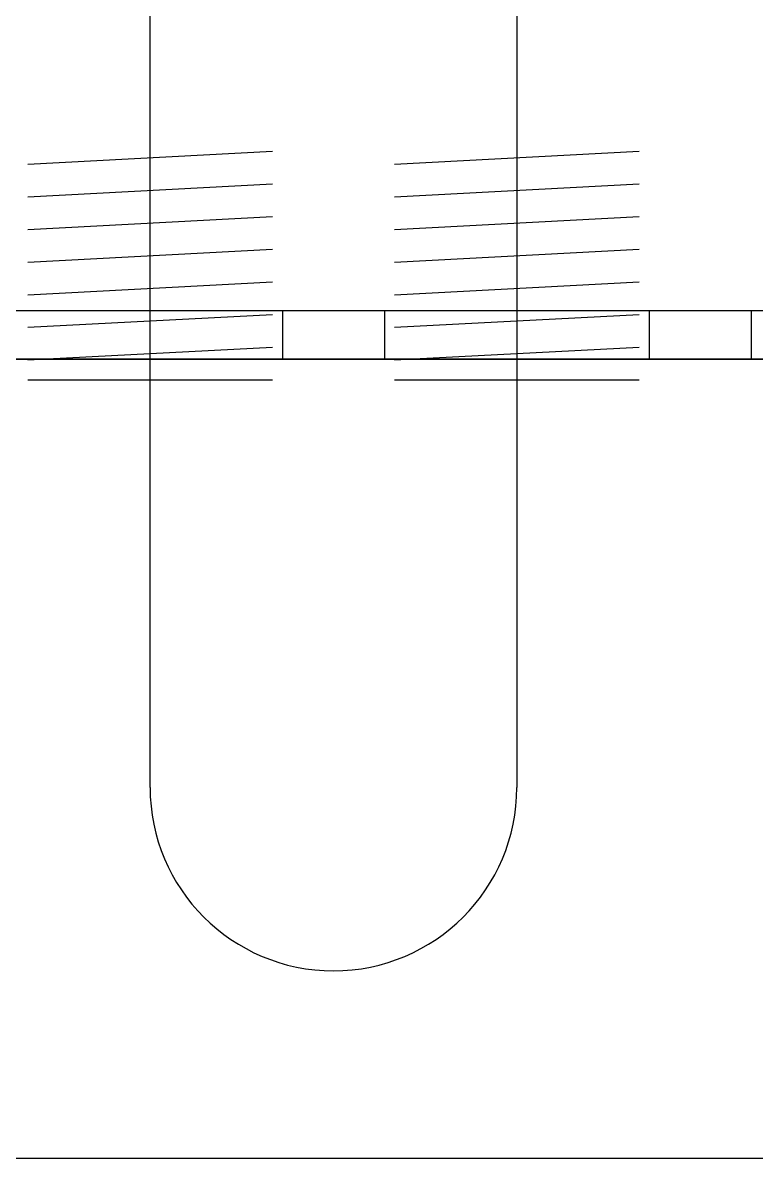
# Model space of a CAD drawing. Header units: millimetres. Extents: x 198973 to 319987, y 50799 to 202761.
# Drawn here: x 213990 to 214170, y 87101.4 to 87380 of the extents above; entities that cross this region are included whole.
import ezdxf

# ---------------------------------------------------------------- set-up
doc = ezdxf.new("R2010")
doc.units = ezdxf.units.MM
doc.header["$LTSCALE"] = 1000
doc.layers.add('PUB_HATCH', color=8, linetype='Continuous')

msp = doc.modelspace()

# ---------------------------------------------------------------- linework, layer by layer
at = {"layer": 'PUB_HATCH'}
for p, q in [((214021.23, 87192.41), (214021.23, 88214.41)), ((214111.23, 88214.41), (214111.23, 87192.41)), ((213626.23, 87309.41), (215406.23, 87309.41)), ((213626.23, 87297.41), (215406.23, 87297.41)), ((215223.73, 87297.41), (213808.73, 87297.41)), ((213800.23, 87101.41), (215232.23, 87101.41))]:
    msp.add_line(p, q, dxfattribs=at)
at = {"layer": 'PUB_HATCH', "ltscale": 0.5}
for p, q in [((214051.23, 87348.37), (213991.23, 87345.22)), ((214051.23, 87348.37), (213991.23, 87345.22)), ((214051.23, 87348.37), (213991.23, 87345.22)), ((214051.23, 87348.37), (213991.23, 87345.22)), ((214051.23, 87348.37), (213991.23, 87345.22)), ((214051.23, 87348.37), (213991.23, 87345.22)), ((214051.23, 87348.37), (213991.23, 87345.22)), ((214051.23, 87348.37), (213991.23, 87345.22)), ((214051.23, 87348.37), (213991.23, 87345.22)), ((214051.23, 87348.37), (213991.23, 87345.22)), ((214051.23, 87348.37), (213991.23, 87345.22)), ((214051.23, 87348.37), (213991.23, 87345.22)), ((214051.23, 87348.37), (213991.23, 87345.22)), ((214051.23, 87348.37), (213991.23, 87345.22)), ((214051.23, 87348.37), (213991.23, 87345.22)), ((214051.23, 87348.37), (213991.23, 87345.22)), ((214051.23, 87348.37), (213991.23, 87345.22)), ((214051.23, 87348.37), (213991.23, 87345.22)), ((214051.23, 87348.37), (213991.23, 87345.22)), ((214051.23, 87348.37), (213991.23, 87345.22)), ((214051.23, 87348.37), (213991.23, 87345.22)), ((214051.23, 87348.37), (213991.23, 87345.22)), ((214051.23, 87348.37), (213991.23, 87345.22)), ((214051.23, 87348.37), (213991.23, 87345.22)), ((214051.23, 87348.37), (213991.23, 87345.22)), ((214051.23, 87348.37), (213991.23, 87345.22)), ((214051.23, 87348.37), (213991.23, 87345.22)), ((214051.23, 87348.37), (213991.23, 87345.22)), ((214051.23, 87348.37), (213991.23, 87345.22)), ((214051.23, 87348.37), (213991.23, 87345.22)), ((214051.23, 87348.37), (213991.23, 87345.22)), ((214051.23, 87348.37), (213991.23, 87345.22)), ((214051.23, 87348.37), (213991.23, 87345.22)), ((214051.23, 87348.37), (213991.23, 87345.22)), ((214051.23, 87348.37), (213991.23, 87345.22)), ((214051.23, 87348.37), (213991.23, 87345.22)), ((214051.23, 87348.37), (213991.23, 87345.22)), ((214051.23, 87348.37), (213991.23, 87345.22)), ((214051.23, 87348.37), (213991.23, 87345.22)), ((214051.23, 87348.37), (213991.23, 87345.22)), ((214051.23, 87348.37), (213991.23, 87345.22)), ((214051.23, 87348.37), (213991.23, 87345.22)), ((214051.23, 87348.37), (213991.23, 87345.22)), ((214051.23, 87348.37), (213991.23, 87345.22)), ((214051.23, 87348.37), (213991.23, 87345.22)), ((214051.23, 87348.37), (213991.23, 87345.22)), ((214051.23, 87348.37), (213991.23, 87345.22)), ((214051.23, 87348.37), (213991.23, 87345.22)), ((214051.23, 87348.37), (213991.23, 87345.22)), ((214051.23, 87348.37), (213991.23, 87345.22)), ((214051.23, 87348.37), (213991.23, 87345.22)), ((214051.23, 87348.37), (213991.23, 87345.22)), ((214141.23, 87348.37), (214081.23, 87345.22)), ((214141.23, 87348.37), (214081.23, 87345.22)), ((214141.23, 87348.37), (214081.23, 87345.22)), ((214141.23, 87348.37), (214081.23, 87345.22)), ((214141.23, 87348.37), (214081.23, 87345.22)), ((214141.23, 87348.37), (214081.23, 87345.22)), ((214141.23, 87348.37), (214081.23, 87345.22)), ((214141.23, 87348.37), (214081.23, 87345.22)), ((214141.23, 87348.37), (214081.23, 87345.22)), ((214141.23, 87348.37), (214081.23, 87345.22)), ((214141.23, 87348.37), (214081.23, 87345.22)), ((214141.23, 87348.37), (214081.23, 87345.22)), ((214141.23, 87348.37), (214081.23, 87345.22)), ((214141.23, 87348.37), (214081.23, 87345.22)), ((214141.23, 87348.37), (214081.23, 87345.22)), ((214141.23, 87348.37), (214081.23, 87345.22)), ((214141.23, 87348.37), (214081.23, 87345.22)), ((214141.23, 87348.37), (214081.23, 87345.22)), ((214141.23, 87348.37), (214081.23, 87345.22)), ((214141.23, 87348.37), (214081.23, 87345.22)), ((214141.23, 87348.37), (214081.23, 87345.22)), ((214141.23, 87348.37), (214081.23, 87345.22)), ((214141.23, 87348.37), (214081.23, 87345.22)), ((214141.23, 87348.37), (214081.23, 87345.22)), ((214141.23, 87348.37), (214081.23, 87345.22)), ((214141.23, 87348.37), (214081.23, 87345.22)), ((214141.23, 87348.37), (214081.23, 87345.22)), ((214141.23, 87348.37), (214081.23, 87345.22)), ((214141.23, 87348.37), (214081.23, 87345.22)), ((214141.23, 87348.37), (214081.23, 87345.22)), ((214141.23, 87348.37), (214081.23, 87345.22)), ((214141.23, 87348.37), (214081.23, 87345.22)), ((214141.23, 87348.37), (214081.23, 87345.22)), ((214141.23, 87348.37), (214081.23, 87345.22)), ((214141.23, 87348.37), (214081.23, 87345.22)), ((214141.23, 87348.37), (214081.23, 87345.22)), ((214141.23, 87348.37), (214081.23, 87345.22)), ((214141.23, 87348.37), (214081.23, 87345.22)), ((214141.23, 87348.37), (214081.23, 87345.22)), ((214141.23, 87348.37), (214081.23, 87345.22)), ((214141.23, 87348.37), (214081.23, 87345.22)), ((214141.23, 87348.37), (214081.23, 87345.22)), ((214141.23, 87348.37), (214081.23, 87345.22)), ((214141.23, 87348.37), (214081.23, 87345.22)), ((214141.23, 87348.37), (214081.23, 87345.22)), ((214141.23, 87348.37), (214081.23, 87345.22)), ((214141.23, 87348.37), (214081.23, 87345.22)), ((214141.23, 87348.37), (214081.23, 87345.22)), ((214141.23, 87348.37), (214081.23, 87345.22)), ((214141.23, 87348.37), (214081.23, 87345.22)), ((214141.23, 87348.37), (214081.23, 87345.22)), ((214141.23, 87348.37), (214081.23, 87345.22)), ((214051.23, 87340.36), (213991.23, 87337.21)), ((214051.23, 87340.36), (213991.23, 87337.21)), ((214051.23, 87340.36), (213991.23, 87337.21)), ((214051.23, 87340.36), (213991.23, 87337.21)), ((214051.23, 87340.36), (213991.23, 87337.21)), ((214051.23, 87340.36), (213991.23, 87337.21)), ((214051.23, 87340.36), (213991.23, 87337.21)), ((214051.23, 87340.36), (213991.23, 87337.21)), ((214051.23, 87340.36), (213991.23, 87337.21)), ((214051.23, 87340.36), (213991.23, 87337.21)), ((214051.23, 87340.36), (213991.23, 87337.21)), ((214051.23, 87340.36), (213991.23, 87337.21)), ((214051.23, 87340.36), (213991.23, 87337.21)), ((214051.23, 87340.36), (213991.23, 87337.21)), ((214051.23, 87340.36), (213991.23, 87337.21)), ((214051.23, 87340.36), (213991.23, 87337.21)), ((214051.23, 87340.36), (213991.23, 87337.21)), ((214051.23, 87340.36), (213991.23, 87337.21)), ((214051.23, 87340.36), (213991.23, 87337.21)), ((214051.23, 87340.36), (213991.23, 87337.21)), ((214051.23, 87340.36), (213991.23, 87337.21)), ((214051.23, 87340.36), (213991.23, 87337.21)), ((214051.23, 87340.36), (213991.23, 87337.21)), ((214051.23, 87340.36), (213991.23, 87337.21)), ((214051.23, 87340.36), (213991.23, 87337.21)), ((214051.23, 87340.36), (213991.23, 87337.21)), ((214051.23, 87340.36), (213991.23, 87337.21)), ((214051.23, 87340.36), (213991.23, 87337.21)), ((214051.23, 87340.36), (213991.23, 87337.21)), ((214051.23, 87340.36), (213991.23, 87337.21)), ((214051.23, 87340.36), (213991.23, 87337.21)), ((214051.23, 87340.36), (213991.23, 87337.21)), ((214051.23, 87340.36), (213991.23, 87337.21)), ((214051.23, 87340.36), (213991.23, 87337.21)), ((214051.23, 87340.36), (213991.23, 87337.21)), ((214051.23, 87340.36), (213991.23, 87337.21)), ((214051.23, 87340.36), (213991.23, 87337.21)), ((214051.23, 87340.36), (213991.23, 87337.21)), ((214051.23, 87340.36), (213991.23, 87337.21)), ((214051.23, 87340.36), (213991.23, 87337.21)), ((214051.23, 87340.36), (213991.23, 87337.21)), ((214051.23, 87340.36), (213991.23, 87337.21)), ((214051.23, 87340.36), (213991.23, 87337.21)), ((214051.23, 87340.36), (213991.23, 87337.21)), ((214051.23, 87340.36), (213991.23, 87337.21)), ((214051.23, 87340.36), (213991.23, 87337.21)), ((214051.23, 87340.36), (213991.23, 87337.21)), ((214051.23, 87340.36), (213991.23, 87337.21)), ((214051.23, 87340.36), (213991.23, 87337.21)), ((214051.23, 87340.36), (213991.23, 87337.21)), ((214051.23, 87340.36), (213991.23, 87337.21)), ((214051.23, 87340.36), (213991.23, 87337.21)), ((214141.23, 87340.36), (214081.23, 87337.21)), ((214141.23, 87340.36), (214081.23, 87337.21)), ((214141.23, 87340.36), (214081.23, 87337.21)), ((214141.23, 87340.36), (214081.23, 87337.21)), ((214141.23, 87340.36), (214081.23, 87337.21)), ((214141.23, 87340.36), (214081.23, 87337.21)), ((214141.23, 87340.36), (214081.23, 87337.21)), ((214141.23, 87340.36), (214081.23, 87337.21)), ((214141.23, 87340.36), (214081.23, 87337.21)), ((214141.23, 87340.36), (214081.23, 87337.21)), ((214141.23, 87340.36), (214081.23, 87337.21)), ((214141.23, 87340.36), (214081.23, 87337.21)), ((214141.23, 87340.36), (214081.23, 87337.21)), ((214141.23, 87340.36), (214081.23, 87337.21)), ((214141.23, 87340.36), (214081.23, 87337.21)), ((214141.23, 87340.36), (214081.23, 87337.21)), ((214141.23, 87340.36), (214081.23, 87337.21)), ((214141.23, 87340.36), (214081.23, 87337.21)), ((214141.23, 87340.36), (214081.23, 87337.21)), ((214141.23, 87340.36), (214081.23, 87337.21)), ((214141.23, 87340.36), (214081.23, 87337.21)), ((214141.23, 87340.36), (214081.23, 87337.21)), ((214141.23, 87340.36), (214081.23, 87337.21)), ((214141.23, 87340.36), (214081.23, 87337.21)), ((214141.23, 87340.36), (214081.23, 87337.21)), ((214141.23, 87340.36), (214081.23, 87337.21)), ((214141.23, 87340.36), (214081.23, 87337.21)), ((214141.23, 87340.36), (214081.23, 87337.21)), ((214141.23, 87340.36), (214081.23, 87337.21)), ((214141.23, 87340.36), (214081.23, 87337.21)), ((214141.23, 87340.36), (214081.23, 87337.21)), ((214141.23, 87340.36), (214081.23, 87337.21)), ((214141.23, 87340.36), (214081.23, 87337.21)), ((214141.23, 87340.36), (214081.23, 87337.21)), ((214141.23, 87340.36), (214081.23, 87337.21)), ((214141.23, 87340.36), (214081.23, 87337.21)), ((214141.23, 87340.36), (214081.23, 87337.21)), ((214141.23, 87340.36), (214081.23, 87337.21)), ((214141.23, 87340.36), (214081.23, 87337.21)), ((214141.23, 87340.36), (214081.23, 87337.21)), ((214141.23, 87340.36), (214081.23, 87337.21)), ((214141.23, 87340.36), (214081.23, 87337.21)), ((214141.23, 87340.36), (214081.23, 87337.21)), ((214141.23, 87340.36), (214081.23, 87337.21)), ((214141.23, 87340.36), (214081.23, 87337.21)), ((214141.23, 87340.36), (214081.23, 87337.21)), ((214141.23, 87340.36), (214081.23, 87337.21)), ((214141.23, 87340.36), (214081.23, 87337.21)), ((214141.23, 87340.36), (214081.23, 87337.21)), ((214141.23, 87340.36), (214081.23, 87337.21)), ((214141.23, 87340.36), (214081.23, 87337.21)), ((214141.23, 87340.36), (214081.23, 87337.21)), ((214051.23, 87332.35), (213991.23, 87329.2)), ((214051.23, 87332.35), (213991.23, 87329.2)), ((214051.23, 87332.35), (213991.23, 87329.2)), ((214051.23, 87332.35), (213991.23, 87329.2)), ((214051.23, 87332.35), (213991.23, 87329.2)), ((214051.23, 87332.35), (213991.23, 87329.2)), ((214051.23, 87332.35), (213991.23, 87329.2)), ((214051.23, 87332.35), (213991.23, 87329.2)), ((214051.23, 87332.35), (213991.23, 87329.2)), ((214051.23, 87332.35), (213991.23, 87329.2)), ((214051.23, 87332.35), (213991.23, 87329.2)), ((214051.23, 87332.35), (213991.23, 87329.2)), ((214051.23, 87332.35), (213991.23, 87329.2)), ((214051.23, 87332.35), (213991.23, 87329.2)), ((214051.23, 87332.35), (213991.23, 87329.2)), ((214051.23, 87332.35), (213991.23, 87329.2)), ((214051.23, 87332.35), (213991.23, 87329.2)), ((214051.23, 87332.35), (213991.23, 87329.2)), ((214051.23, 87332.35), (213991.23, 87329.2)), ((214051.23, 87332.35), (213991.23, 87329.2)), ((214051.23, 87332.35), (213991.23, 87329.2)), ((214051.23, 87332.35), (213991.23, 87329.2)), ((214051.23, 87332.35), (213991.23, 87329.2)), ((214051.23, 87332.35), (213991.23, 87329.2)), ((214051.23, 87332.35), (213991.23, 87329.2)), ((214051.23, 87332.35), (213991.23, 87329.2)), ((214051.23, 87332.35), (213991.23, 87329.2)), ((214051.23, 87332.35), (213991.23, 87329.2)), ((214051.23, 87332.35), (213991.23, 87329.2)), ((214051.23, 87332.35), (213991.23, 87329.2)), ((214051.23, 87332.35), (213991.23, 87329.2)), ((214051.23, 87332.35), (213991.23, 87329.2)), ((214051.23, 87332.35), (213991.23, 87329.2)), ((214051.23, 87332.35), (213991.23, 87329.2)), ((214051.23, 87332.35), (213991.23, 87329.2)), ((214051.23, 87332.35), (213991.23, 87329.2)), ((214051.23, 87332.35), (213991.23, 87329.2)), ((214051.23, 87332.35), (213991.23, 87329.2)), ((214051.23, 87332.35), (213991.23, 87329.2)), ((214051.23, 87332.35), (213991.23, 87329.2)), ((214051.23, 87332.35), (213991.23, 87329.2)), ((214051.23, 87332.35), (213991.23, 87329.2)), ((214051.23, 87332.35), (213991.23, 87329.2)), ((214051.23, 87332.35), (213991.23, 87329.2)), ((214051.23, 87332.35), (213991.23, 87329.2)), ((214051.23, 87332.35), (213991.23, 87329.2)), ((214051.23, 87332.35), (213991.23, 87329.2)), ((214051.23, 87332.35), (213991.23, 87329.2)), ((214051.23, 87332.35), (213991.23, 87329.2)), ((214051.23, 87332.35), (213991.23, 87329.2)), ((214051.23, 87332.35), (213991.23, 87329.2)), ((214051.23, 87332.35), (213991.23, 87329.2)), ((214141.23, 87332.35), (214081.23, 87329.2)), ((214141.23, 87332.35), (214081.23, 87329.2)), ((214141.23, 87332.35), (214081.23, 87329.2)), ((214141.23, 87332.35), (214081.23, 87329.2)), ((214141.23, 87332.35), (214081.23, 87329.2)), ((214141.23, 87332.35), (214081.23, 87329.2)), ((214141.23, 87332.35), (214081.23, 87329.2)), ((214141.23, 87332.35), (214081.23, 87329.2)), ((214141.23, 87332.35), (214081.23, 87329.2)), ((214141.23, 87332.35), (214081.23, 87329.2)), ((214141.23, 87332.35), (214081.23, 87329.2)), ((214141.23, 87332.35), (214081.23, 87329.2)), ((214141.23, 87332.35), (214081.23, 87329.2)), ((214141.23, 87332.35), (214081.23, 87329.2)), ((214141.23, 87332.35), (214081.23, 87329.2)), ((214141.23, 87332.35), (214081.23, 87329.2)), ((214141.23, 87332.35), (214081.23, 87329.2)), ((214141.23, 87332.35), (214081.23, 87329.2)), ((214141.23, 87332.35), (214081.23, 87329.2)), ((214141.23, 87332.35), (214081.23, 87329.2)), ((214141.23, 87332.35), (214081.23, 87329.2)), ((214141.23, 87332.35), (214081.23, 87329.2)), ((214141.23, 87332.35), (214081.23, 87329.2)), ((214141.23, 87332.35), (214081.23, 87329.2)), ((214141.23, 87332.35), (214081.23, 87329.2)), ((214141.23, 87332.35), (214081.23, 87329.2)), ((214141.23, 87332.35), (214081.23, 87329.2)), ((214141.23, 87332.35), (214081.23, 87329.2)), ((214141.23, 87332.35), (214081.23, 87329.2)), ((214141.23, 87332.35), (214081.23, 87329.2)), ((214141.23, 87332.35), (214081.23, 87329.2)), ((214141.23, 87332.35), (214081.23, 87329.2)), ((214141.23, 87332.35), (214081.23, 87329.2)), ((214141.23, 87332.35), (214081.23, 87329.2)), ((214141.23, 87332.35), (214081.23, 87329.2)), ((214141.23, 87332.35), (214081.23, 87329.2)), ((214141.23, 87332.35), (214081.23, 87329.2)), ((214141.23, 87332.35), (214081.23, 87329.2)), ((214141.23, 87332.35), (214081.23, 87329.2)), ((214141.23, 87332.35), (214081.23, 87329.2)), ((214141.23, 87332.35), (214081.23, 87329.2)), ((214141.23, 87332.35), (214081.23, 87329.2)), ((214141.23, 87332.35), (214081.23, 87329.2)), ((214141.23, 87332.35), (214081.23, 87329.2)), ((214141.23, 87332.35), (214081.23, 87329.2)), ((214141.23, 87332.35), (214081.23, 87329.2)), ((214141.23, 87332.35), (214081.23, 87329.2)), ((214141.23, 87332.35), (214081.23, 87329.2)), ((214141.23, 87332.35), (214081.23, 87329.2)), ((214141.23, 87332.35), (214081.23, 87329.2)), ((214141.23, 87332.35), (214081.23, 87329.2)), ((214141.23, 87332.35), (214081.23, 87329.2)), ((214051.23, 87324.34), (213991.23, 87321.19)), ((214051.23, 87324.34), (213991.23, 87321.19)), ((214051.23, 87324.34), (213991.23, 87321.19)), ((214051.23, 87324.34), (213991.23, 87321.19)), ((214051.23, 87324.34), (213991.23, 87321.19)), ((214051.23, 87324.34), (213991.23, 87321.19)), ((214051.23, 87324.34), (213991.23, 87321.19)), ((214051.23, 87324.34), (213991.23, 87321.19)), ((214051.23, 87324.34), (213991.23, 87321.19)), ((214051.23, 87324.34), (213991.23, 87321.19)), ((214051.23, 87324.34), (213991.23, 87321.19)), ((214051.23, 87324.34), (213991.23, 87321.19)), ((214051.23, 87324.34), (213991.23, 87321.19)), ((214051.23, 87324.34), (213991.23, 87321.19)), ((214051.23, 87324.34), (213991.23, 87321.19)), ((214051.23, 87324.34), (213991.23, 87321.19)), ((214051.23, 87324.34), (213991.23, 87321.19)), ((214051.23, 87324.34), (213991.23, 87321.19)), ((214051.23, 87324.34), (213991.23, 87321.19)), ((214051.23, 87324.34), (213991.23, 87321.19)), ((214051.23, 87324.34), (213991.23, 87321.19)), ((214051.23, 87324.34), (213991.23, 87321.19)), ((214051.23, 87324.34), (213991.23, 87321.19)), ((214051.23, 87324.34), (213991.23, 87321.19)), ((214051.23, 87324.34), (213991.23, 87321.19)), ((214051.23, 87324.34), (213991.23, 87321.19)), ((214051.23, 87324.34), (213991.23, 87321.19)), ((214051.23, 87324.34), (213991.23, 87321.19)), ((214051.23, 87324.34), (213991.23, 87321.19)), ((214051.23, 87324.34), (213991.23, 87321.19)), ((214051.23, 87324.34), (213991.23, 87321.19)), ((214051.23, 87324.34), (213991.23, 87321.19)), ((214051.23, 87324.34), (213991.23, 87321.19)), ((214051.23, 87324.34), (213991.23, 87321.19)), ((214051.23, 87324.34), (213991.23, 87321.19)), ((214051.23, 87324.34), (213991.23, 87321.19)), ((214051.23, 87324.34), (213991.23, 87321.19)), ((214051.23, 87324.34), (213991.23, 87321.19)), ((214051.23, 87324.34), (213991.23, 87321.19)), ((214051.23, 87324.34), (213991.23, 87321.19)), ((214051.23, 87324.34), (213991.23, 87321.19)), ((214051.23, 87324.34), (213991.23, 87321.19)), ((214051.23, 87324.34), (213991.23, 87321.19)), ((214051.23, 87324.34), (213991.23, 87321.19)), ((214051.23, 87324.34), (213991.23, 87321.19)), ((214051.23, 87324.34), (213991.23, 87321.19)), ((214051.23, 87324.34), (213991.23, 87321.19)), ((214051.23, 87324.34), (213991.23, 87321.19)), ((214051.23, 87324.34), (213991.23, 87321.19)), ((214051.23, 87324.34), (213991.23, 87321.19)), ((214051.23, 87324.34), (213991.23, 87321.19)), ((214051.23, 87324.34), (213991.23, 87321.19)), ((214141.23, 87324.34), (214081.23, 87321.19)), ((214141.23, 87324.34), (214081.23, 87321.19)), ((214141.23, 87324.34), (214081.23, 87321.19)), ((214141.23, 87324.34), (214081.23, 87321.19)), ((214141.23, 87324.34), (214081.23, 87321.19)), ((214141.23, 87324.34), (214081.23, 87321.19)), ((214141.23, 87324.34), (214081.23, 87321.19)), ((214141.23, 87324.34), (214081.23, 87321.19)), ((214141.23, 87324.34), (214081.23, 87321.19)), ((214141.23, 87324.34), (214081.23, 87321.19)), ((214141.23, 87324.34), (214081.23, 87321.19)), ((214141.23, 87324.34), (214081.23, 87321.19)), ((214141.23, 87324.34), (214081.23, 87321.19)), ((214141.23, 87324.34), (214081.23, 87321.19)), ((214141.23, 87324.34), (214081.23, 87321.19)), ((214141.23, 87324.34), (214081.23, 87321.19)), ((214141.23, 87324.34), (214081.23, 87321.19)), ((214141.23, 87324.34), (214081.23, 87321.19)), ((214141.23, 87324.34), (214081.23, 87321.19)), ((214141.23, 87324.34), (214081.23, 87321.19)), ((214141.23, 87324.34), (214081.23, 87321.19)), ((214141.23, 87324.34), (214081.23, 87321.19)), ((214141.23, 87324.34), (214081.23, 87321.19)), ((214141.23, 87324.34), (214081.23, 87321.19)), ((214141.23, 87324.34), (214081.23, 87321.19)), ((214141.23, 87324.34), (214081.23, 87321.19)), ((214141.23, 87324.34), (214081.23, 87321.19)), ((214141.23, 87324.34), (214081.23, 87321.19)), ((214141.23, 87324.34), (214081.23, 87321.19)), ((214141.23, 87324.34), (214081.23, 87321.19)), ((214141.23, 87324.34), (214081.23, 87321.19)), ((214141.23, 87324.34), (214081.23, 87321.19)), ((214141.23, 87324.34), (214081.23, 87321.19)), ((214141.23, 87324.34), (214081.23, 87321.19)), ((214141.23, 87324.34), (214081.23, 87321.19)), ((214141.23, 87324.34), (214081.23, 87321.19)), ((214141.23, 87324.34), (214081.23, 87321.19)), ((214141.23, 87324.34), (214081.23, 87321.19)), ((214141.23, 87324.34), (214081.23, 87321.19)), ((214141.23, 87324.34), (214081.23, 87321.19)), ((214141.23, 87324.34), (214081.23, 87321.19)), ((214141.23, 87324.34), (214081.23, 87321.19)), ((214141.23, 87324.34), (214081.23, 87321.19)), ((214141.23, 87324.34), (214081.23, 87321.19)), ((214141.23, 87324.34), (214081.23, 87321.19)), ((214141.23, 87324.34), (214081.23, 87321.19)), ((214141.23, 87324.34), (214081.23, 87321.19)), ((214141.23, 87324.34), (214081.23, 87321.19)), ((214141.23, 87324.34), (214081.23, 87321.19)), ((214141.23, 87324.34), (214081.23, 87321.19)), ((214141.23, 87324.34), (214081.23, 87321.19)), ((214141.23, 87324.34), (214081.23, 87321.19)), ((214051.23, 87316.33), (213991.23, 87313.18)), ((214051.23, 87316.33), (213991.23, 87313.18)), ((214051.23, 87316.33), (213991.23, 87313.18)), ((214051.23, 87316.33), (213991.23, 87313.18)), ((214051.23, 87316.33), (213991.23, 87313.18)), ((214051.23, 87316.33), (213991.23, 87313.18)), ((214051.23, 87316.33), (213991.23, 87313.18)), ((214051.23, 87316.33), (213991.23, 87313.18)), ((214051.23, 87316.33), (213991.23, 87313.18)), ((214051.23, 87316.33), (213991.23, 87313.18)), ((214051.23, 87316.33), (213991.23, 87313.18)), ((214051.23, 87316.33), (213991.23, 87313.18)), ((214051.23, 87316.33), (213991.23, 87313.18)), ((214051.23, 87316.33), (213991.23, 87313.18)), ((214051.23, 87316.33), (213991.23, 87313.18)), ((214051.23, 87316.33), (213991.23, 87313.18)), ((214051.23, 87316.33), (213991.23, 87313.18)), ((214051.23, 87316.33), (213991.23, 87313.18)), ((214051.23, 87316.33), (213991.23, 87313.18)), ((214051.23, 87316.33), (213991.23, 87313.18)), ((214051.23, 87316.33), (213991.23, 87313.18)), ((214051.23, 87316.33), (213991.23, 87313.18)), ((214051.23, 87316.33), (213991.23, 87313.18)), ((214051.23, 87316.33), (213991.23, 87313.18)), ((214051.23, 87316.33), (213991.23, 87313.18)), ((214051.23, 87316.33), (213991.23, 87313.18)), ((214051.23, 87316.33), (213991.23, 87313.18)), ((214051.23, 87316.33), (213991.23, 87313.18)), ((214051.23, 87316.33), (213991.23, 87313.18)), ((214051.23, 87316.33), (213991.23, 87313.18)), ((214051.23, 87316.33), (213991.23, 87313.18)), ((214051.23, 87316.33), (213991.23, 87313.18)), ((214051.23, 87316.33), (213991.23, 87313.18)), ((214051.23, 87316.33), (213991.23, 87313.18)), ((214051.23, 87316.33), (213991.23, 87313.18)), ((214051.23, 87316.33), (213991.23, 87313.18)), ((214051.23, 87316.33), (213991.23, 87313.18)), ((214051.23, 87316.33), (213991.23, 87313.18)), ((214051.23, 87316.33), (213991.23, 87313.18)), ((214051.23, 87316.33), (213991.23, 87313.18)), ((214051.23, 87316.33), (213991.23, 87313.18)), ((214051.23, 87316.33), (213991.23, 87313.18)), ((214051.23, 87316.33), (213991.23, 87313.18)), ((214051.23, 87316.33), (213991.23, 87313.18)), ((214051.23, 87316.33), (213991.23, 87313.18)), ((214051.23, 87316.33), (213991.23, 87313.18)), ((214051.23, 87316.33), (213991.23, 87313.18)), ((214051.23, 87316.33), (213991.23, 87313.18)), ((214051.23, 87316.33), (213991.23, 87313.18)), ((214051.23, 87316.33), (213991.23, 87313.18)), ((214051.23, 87316.33), (213991.23, 87313.18)), ((214051.23, 87316.33), (213991.23, 87313.18)), ((214141.23, 87316.33), (214081.23, 87313.18)), ((214141.23, 87316.33), (214081.23, 87313.18)), ((214141.23, 87316.33), (214081.23, 87313.18)), ((214141.23, 87316.33), (214081.23, 87313.18)), ((214141.23, 87316.33), (214081.23, 87313.18)), ((214141.23, 87316.33), (214081.23, 87313.18)), ((214141.23, 87316.33), (214081.23, 87313.18)), ((214141.23, 87316.33), (214081.23, 87313.18)), ((214141.23, 87316.33), (214081.23, 87313.18)), ((214141.23, 87316.33), (214081.23, 87313.18)), ((214141.23, 87316.33), (214081.23, 87313.18)), ((214141.23, 87316.33), (214081.23, 87313.18)), ((214141.23, 87316.33), (214081.23, 87313.18)), ((214141.23, 87316.33), (214081.23, 87313.18)), ((214141.23, 87316.33), (214081.23, 87313.18)), ((214141.23, 87316.33), (214081.23, 87313.18)), ((214141.23, 87316.33), (214081.23, 87313.18)), ((214141.23, 87316.33), (214081.23, 87313.18)), ((214141.23, 87316.33), (214081.23, 87313.18)), ((214141.23, 87316.33), (214081.23, 87313.18)), ((214141.23, 87316.33), (214081.23, 87313.18)), ((214141.23, 87316.33), (214081.23, 87313.18)), ((214141.23, 87316.33), (214081.23, 87313.18)), ((214141.23, 87316.33), (214081.23, 87313.18)), ((214141.23, 87316.33), (214081.23, 87313.18)), ((214141.23, 87316.33), (214081.23, 87313.18)), ((214141.23, 87316.33), (214081.23, 87313.18)), ((214141.23, 87316.33), (214081.23, 87313.18)), ((214141.23, 87316.33), (214081.23, 87313.18)), ((214141.23, 87316.33), (214081.23, 87313.18)), ((214141.23, 87316.33), (214081.23, 87313.18)), ((214141.23, 87316.33), (214081.23, 87313.18)), ((214141.23, 87316.33), (214081.23, 87313.18)), ((214141.23, 87316.33), (214081.23, 87313.18)), ((214141.23, 87316.33), (214081.23, 87313.18)), ((214141.23, 87316.33), (214081.23, 87313.18)), ((214141.23, 87316.33), (214081.23, 87313.18)), ((214141.23, 87316.33), (214081.23, 87313.18)), ((214141.23, 87316.33), (214081.23, 87313.18)), ((214141.23, 87316.33), (214081.23, 87313.18)), ((214141.23, 87316.33), (214081.23, 87313.18)), ((214141.23, 87316.33), (214081.23, 87313.18)), ((214141.23, 87316.33), (214081.23, 87313.18)), ((214141.23, 87316.33), (214081.23, 87313.18)), ((214141.23, 87316.33), (214081.23, 87313.18)), ((214141.23, 87316.33), (214081.23, 87313.18)), ((214141.23, 87316.33), (214081.23, 87313.18)), ((214141.23, 87316.33), (214081.23, 87313.18)), ((214141.23, 87316.33), (214081.23, 87313.18)), ((214141.23, 87316.33), (214081.23, 87313.18)), ((214141.23, 87316.33), (214081.23, 87313.18)), ((214141.23, 87316.33), (214081.23, 87313.18)), ((214053.73, 87309.41), (214053.73, 87297.41)), ((214053.73, 87309.41), (214053.73, 87297.41)), ((214078.73, 87309.41), (214078.73, 87297.41)), ((214078.73, 87309.41), (214078.73, 87297.41)), ((214143.73, 87309.41), (214143.73, 87297.41)), ((214143.73, 87309.41), (214143.73, 87297.41)), ((214168.73, 87309.41), (214168.73, 87297.41)), ((214168.73, 87309.41), (214168.73, 87297.41)), ((214051.23, 87308.31), (213991.23, 87305.17)), ((214051.23, 87308.31), (213991.23, 87305.17)), ((214051.23, 87308.31), (213991.23, 87305.17)), ((214051.23, 87308.31), (213991.23, 87305.17)), ((214051.23, 87308.31), (213991.23, 87305.17)), ((214051.23, 87308.31), (213991.23, 87305.17)), ((214051.23, 87308.31), (213991.23, 87305.17)), ((214051.23, 87308.31), (213991.23, 87305.17)), ((214051.23, 87308.31), (213991.23, 87305.17)), ((214051.23, 87308.31), (213991.23, 87305.17)), ((214051.23, 87308.31), (213991.23, 87305.17)), ((214051.23, 87308.31), (213991.23, 87305.17)), ((214051.23, 87308.31), (213991.23, 87305.17)), ((214051.23, 87308.31), (213991.23, 87305.17)), ((214051.23, 87308.31), (213991.23, 87305.17)), ((214051.23, 87308.31), (213991.23, 87305.17)), ((214051.23, 87308.31), (213991.23, 87305.17)), ((214051.23, 87308.31), (213991.23, 87305.17)), ((214051.23, 87308.31), (213991.23, 87305.17)), ((214051.23, 87308.31), (213991.23, 87305.17)), ((214051.23, 87308.31), (213991.23, 87305.17)), ((214051.23, 87308.31), (213991.23, 87305.17)), ((214051.23, 87308.31), (213991.23, 87305.17)), ((214051.23, 87308.31), (213991.23, 87305.17)), ((214051.23, 87308.31), (213991.23, 87305.17)), ((214051.23, 87308.31), (213991.23, 87305.17)), ((214051.23, 87308.31), (213991.23, 87305.17)), ((214051.23, 87308.31), (213991.23, 87305.17)), ((214051.23, 87308.31), (213991.23, 87305.17)), ((214051.23, 87308.31), (213991.23, 87305.17)), ((214051.23, 87308.31), (213991.23, 87305.17)), ((214051.23, 87308.31), (213991.23, 87305.17)), ((214051.23, 87308.31), (213991.23, 87305.17)), ((214051.23, 87308.31), (213991.23, 87305.17)), ((214051.23, 87308.31), (213991.23, 87305.17)), ((214051.23, 87308.31), (213991.23, 87305.17)), ((214051.23, 87308.31), (213991.23, 87305.17)), ((214051.23, 87308.31), (213991.23, 87305.17)), ((214051.23, 87308.31), (213991.23, 87305.17)), ((214051.23, 87308.31), (213991.23, 87305.17)), ((214051.23, 87308.31), (213991.23, 87305.17)), ((214051.23, 87308.31), (213991.23, 87305.17)), ((214051.23, 87308.31), (213991.23, 87305.17)), ((214051.23, 87308.31), (213991.23, 87305.17)), ((214051.23, 87308.31), (213991.23, 87305.17)), ((214051.23, 87308.31), (213991.23, 87305.17)), ((214051.23, 87308.31), (213991.23, 87305.17)), ((214051.23, 87308.31), (213991.23, 87305.17)), ((214051.23, 87308.31), (213991.23, 87305.17)), ((214051.23, 87308.31), (213991.23, 87305.17)), ((214051.23, 87308.31), (213991.23, 87305.17)), ((214051.23, 87308.31), (213991.23, 87305.17)), ((214141.23, 87308.31), (214081.23, 87305.17)), ((214141.23, 87308.31), (214081.23, 87305.17)), ((214141.23, 87308.31), (214081.23, 87305.17)), ((214141.23, 87308.31), (214081.23, 87305.17)), ((214141.23, 87308.31), (214081.23, 87305.17)), ((214141.23, 87308.31), (214081.23, 87305.17)), ((214141.23, 87308.31), (214081.23, 87305.17)), ((214141.23, 87308.31), (214081.23, 87305.17)), ((214141.23, 87308.31), (214081.23, 87305.17)), ((214141.23, 87308.31), (214081.23, 87305.17)), ((214141.23, 87308.31), (214081.23, 87305.17)), ((214141.23, 87308.31), (214081.23, 87305.17)), ((214141.23, 87308.31), (214081.23, 87305.17)), ((214141.23, 87308.31), (214081.23, 87305.17)), ((214141.23, 87308.31), (214081.23, 87305.17)), ((214141.23, 87308.31), (214081.23, 87305.17)), ((214141.23, 87308.31), (214081.23, 87305.17)), ((214141.23, 87308.31), (214081.23, 87305.17)), ((214141.23, 87308.31), (214081.23, 87305.17)), ((214141.23, 87308.31), (214081.23, 87305.17)), ((214141.23, 87308.31), (214081.23, 87305.17)), ((214141.23, 87308.31), (214081.23, 87305.17)), ((214141.23, 87308.31), (214081.23, 87305.17)), ((214141.23, 87308.31), (214081.23, 87305.17)), ((214141.23, 87308.31), (214081.23, 87305.17)), ((214141.23, 87308.31), (214081.23, 87305.17)), ((214141.23, 87308.31), (214081.23, 87305.17)), ((214141.23, 87308.31), (214081.23, 87305.17)), ((214141.23, 87308.31), (214081.23, 87305.17)), ((214141.23, 87308.31), (214081.23, 87305.17)), ((214141.23, 87308.31), (214081.23, 87305.17)), ((214141.23, 87308.31), (214081.23, 87305.17)), ((214141.23, 87308.31), (214081.23, 87305.17)), ((214141.23, 87308.31), (214081.23, 87305.17)), ((214141.23, 87308.31), (214081.23, 87305.17)), ((214141.23, 87308.31), (214081.23, 87305.17)), ((214141.23, 87308.31), (214081.23, 87305.17)), ((214141.23, 87308.31), (214081.23, 87305.17)), ((214141.23, 87308.31), (214081.23, 87305.17)), ((214141.23, 87308.31), (214081.23, 87305.17)), ((214141.23, 87308.31), (214081.23, 87305.17)), ((214141.23, 87308.31), (214081.23, 87305.17)), ((214141.23, 87308.31), (214081.23, 87305.17)), ((214141.23, 87308.31), (214081.23, 87305.17)), ((214141.23, 87308.31), (214081.23, 87305.17)), ((214141.23, 87308.31), (214081.23, 87305.17)), ((214141.23, 87308.31), (214081.23, 87305.17)), ((214141.23, 87308.31), (214081.23, 87305.17)), ((214141.23, 87308.31), (214081.23, 87305.17)), ((214141.23, 87308.31), (214081.23, 87305.17)), ((214141.23, 87308.31), (214081.23, 87305.17)), ((214141.23, 87308.31), (214081.23, 87305.17)), ((214051.23, 87300.3), (213991.23, 87297.16)), ((214051.23, 87300.3), (213991.23, 87297.16)), ((214051.23, 87300.3), (213991.23, 87297.16)), ((214051.23, 87300.3), (213991.23, 87297.16)), ((214051.23, 87300.3), (213991.23, 87297.16)), ((214051.23, 87300.3), (213991.23, 87297.16)), ((214051.23, 87300.3), (213991.23, 87297.16)), ((214051.23, 87300.3), (213991.23, 87297.16)), ((214051.23, 87300.3), (213991.23, 87297.16)), ((214051.23, 87300.3), (213991.23, 87297.16)), ((214051.23, 87300.3), (213991.23, 87297.16)), ((214051.23, 87300.3), (213991.23, 87297.16)), ((214051.23, 87300.3), (213991.23, 87297.16)), ((214051.23, 87300.3), (213991.23, 87297.16)), ((214051.23, 87300.3), (213991.23, 87297.16)), ((214051.23, 87300.3), (213991.23, 87297.16)), ((214051.23, 87300.3), (213991.23, 87297.16)), ((214051.23, 87300.3), (213991.23, 87297.16)), ((214051.23, 87300.3), (213991.23, 87297.16)), ((214051.23, 87300.3), (213991.23, 87297.16)), ((214051.23, 87300.3), (213991.23, 87297.16)), ((214051.23, 87300.3), (213991.23, 87297.16)), ((214051.23, 87300.3), (213991.23, 87297.16)), ((214051.23, 87300.3), (213991.23, 87297.16)), ((214051.23, 87300.3), (213991.23, 87297.16)), ((214051.23, 87300.3), (213991.23, 87297.16)), ((214051.23, 87300.3), (213991.23, 87297.16)), ((214051.23, 87300.3), (213991.23, 87297.16)), ((214051.23, 87300.3), (213991.23, 87297.16)), ((214051.23, 87300.3), (213991.23, 87297.16)), ((214051.23, 87300.3), (213991.23, 87297.16)), ((214051.23, 87300.3), (213991.23, 87297.16)), ((214051.23, 87300.3), (213991.23, 87297.16)), ((214051.23, 87300.3), (213991.23, 87297.16)), ((214051.23, 87300.3), (213991.23, 87297.16)), ((214051.23, 87300.3), (213991.23, 87297.16)), ((214051.23, 87300.3), (213991.23, 87297.16)), ((214051.23, 87300.3), (213991.23, 87297.16)), ((214051.23, 87300.3), (213991.23, 87297.16)), ((214051.23, 87300.3), (213991.23, 87297.16)), ((214051.23, 87300.3), (213991.23, 87297.16)), ((214051.23, 87300.3), (213991.23, 87297.16)), ((214051.23, 87300.3), (213991.23, 87297.16)), ((214051.23, 87300.3), (213991.23, 87297.16)), ((214051.23, 87300.3), (213991.23, 87297.16)), ((214051.23, 87300.3), (213991.23, 87297.16)), ((214051.23, 87300.3), (213991.23, 87297.16)), ((214051.23, 87300.3), (213991.23, 87297.16)), ((214051.23, 87300.3), (213991.23, 87297.16)), ((214051.23, 87300.3), (213991.23, 87297.16)), ((214051.23, 87300.3), (213991.23, 87297.16)), ((214051.23, 87300.3), (213991.23, 87297.16)), ((214141.23, 87300.3), (214081.23, 87297.16)), ((214141.23, 87300.3), (214081.23, 87297.16)), ((214141.23, 87300.3), (214081.23, 87297.16)), ((214141.23, 87300.3), (214081.23, 87297.16)), ((214141.23, 87300.3), (214081.23, 87297.16)), ((214141.23, 87300.3), (214081.23, 87297.16)), ((214141.23, 87300.3), (214081.23, 87297.16)), ((214141.23, 87300.3), (214081.23, 87297.16)), ((214141.23, 87300.3), (214081.23, 87297.16)), ((214141.23, 87300.3), (214081.23, 87297.16)), ((214141.23, 87300.3), (214081.23, 87297.16)), ((214141.23, 87300.3), (214081.23, 87297.16)), ((214141.23, 87300.3), (214081.23, 87297.16)), ((214141.23, 87300.3), (214081.23, 87297.16)), ((214141.23, 87300.3), (214081.23, 87297.16)), ((214141.23, 87300.3), (214081.23, 87297.16)), ((214141.23, 87300.3), (214081.23, 87297.16)), ((214141.23, 87300.3), (214081.23, 87297.16)), ((214141.23, 87300.3), (214081.23, 87297.16)), ((214141.23, 87300.3), (214081.23, 87297.16)), ((214141.23, 87300.3), (214081.23, 87297.16)), ((214141.23, 87300.3), (214081.23, 87297.16)), ((214141.23, 87300.3), (214081.23, 87297.16)), ((214141.23, 87300.3), (214081.23, 87297.16)), ((214141.23, 87300.3), (214081.23, 87297.16)), ((214141.23, 87300.3), (214081.23, 87297.16)), ((214141.23, 87300.3), (214081.23, 87297.16)), ((214141.23, 87300.3), (214081.23, 87297.16)), ((214141.23, 87300.3), (214081.23, 87297.16)), ((214141.23, 87300.3), (214081.23, 87297.16)), ((214141.23, 87300.3), (214081.23, 87297.16)), ((214141.23, 87300.3), (214081.23, 87297.16)), ((214141.23, 87300.3), (214081.23, 87297.16)), ((214141.23, 87300.3), (214081.23, 87297.16)), ((214141.23, 87300.3), (214081.23, 87297.16)), ((214141.23, 87300.3), (214081.23, 87297.16)), ((214141.23, 87300.3), (214081.23, 87297.16)), ((214141.23, 87300.3), (214081.23, 87297.16)), ((214141.23, 87300.3), (214081.23, 87297.16)), ((214141.23, 87300.3), (214081.23, 87297.16)), ((214141.23, 87300.3), (214081.23, 87297.16)), ((214141.23, 87300.3), (214081.23, 87297.16)), ((214141.23, 87300.3), (214081.23, 87297.16)), ((214141.23, 87300.3), (214081.23, 87297.16)), ((214141.23, 87300.3), (214081.23, 87297.16)), ((214141.23, 87300.3), (214081.23, 87297.16)), ((214141.23, 87300.3), (214081.23, 87297.16)), ((214141.23, 87300.3), (214081.23, 87297.16)), ((214141.23, 87300.3), (214081.23, 87297.16)), ((214141.23, 87300.3), (214081.23, 87297.16)), ((214141.23, 87300.3), (214081.23, 87297.16)), ((214141.23, 87300.3), (214081.23, 87297.16)), ((213991.23, 87292.41), (214051.23, 87292.41)), ((213991.23, 87292.41), (214051.23, 87292.41)), ((213991.23, 87292.41), (214051.23, 87292.41)), ((213991.23, 87292.41), (214051.23, 87292.41)), ((213991.23, 87292.41), (214051.23, 87292.41)), ((213991.23, 87292.41), (214051.23, 87292.41)), ((213991.23, 87292.41), (214051.23, 87292.41)), ((213991.23, 87292.41), (214051.23, 87292.41)), ((213991.23, 87292.41), (214051.23, 87292.41)), ((213991.23, 87292.41), (214051.23, 87292.41)), ((213991.23, 87292.41), (214051.23, 87292.41)), ((213991.23, 87292.41), (214051.23, 87292.41)), ((213991.23, 87292.41), (214051.23, 87292.41)), ((213991.23, 87292.41), (214051.23, 87292.41)), ((213991.23, 87292.41), (214051.23, 87292.41)), ((213991.23, 87292.41), (214051.23, 87292.41)), ((213991.23, 87292.41), (214051.23, 87292.41)), ((213991.23, 87292.41), (214051.23, 87292.41)), ((213991.23, 87292.41), (214051.23, 87292.41)), ((213991.23, 87292.41), (214051.23, 87292.41)), ((213991.23, 87292.41), (214051.23, 87292.41)), ((213991.23, 87292.41), (214051.23, 87292.41)), ((213991.23, 87292.41), (214051.23, 87292.41)), ((213991.23, 87292.41), (214051.23, 87292.41)), ((213991.23, 87292.41), (214051.23, 87292.41)), ((213991.23, 87292.41), (214051.23, 87292.41)), ((213991.23, 87292.41), (214051.23, 87292.41)), ((213991.23, 87292.41), (214051.23, 87292.41)), ((213991.23, 87292.41), (214051.23, 87292.41)), ((213991.23, 87292.41), (214051.23, 87292.41)), ((213991.23, 87292.41), (214051.23, 87292.41)), ((213991.23, 87292.41), (214051.23, 87292.41)), ((213991.23, 87292.41), (214051.23, 87292.41)), ((213991.23, 87292.41), (214051.23, 87292.41)), ((213991.23, 87292.41), (214051.23, 87292.41)), ((213991.23, 87292.41), (214051.23, 87292.41)), ((213991.23, 87292.41), (214051.23, 87292.41)), ((213991.23, 87292.41), (214051.23, 87292.41)), ((213991.23, 87292.41), (214051.23, 87292.41)), ((213991.23, 87292.41), (214051.23, 87292.41)), ((213991.23, 87292.41), (214051.23, 87292.41)), ((213991.23, 87292.41), (214051.23, 87292.41)), ((213991.23, 87292.41), (214051.23, 87292.41)), ((213991.23, 87292.41), (214051.23, 87292.41)), ((213991.23, 87292.41), (214051.23, 87292.41)), ((213991.23, 87292.41), (214051.23, 87292.41)), ((213991.23, 87292.41), (214051.23, 87292.41)), ((213991.23, 87292.41), (214051.23, 87292.41)), ((213991.23, 87292.41), (214051.23, 87292.41)), ((213991.23, 87292.41), (214051.23, 87292.41)), ((213991.23, 87292.41), (214051.23, 87292.41)), ((213991.23, 87292.41), (214051.23, 87292.41)), ((214081.23, 87292.41), (214141.23, 87292.41)), ((214081.23, 87292.41), (214141.23, 87292.41)), ((214081.23, 87292.41), (214141.23, 87292.41)), ((214081.23, 87292.41), (214141.23, 87292.41)), ((214081.23, 87292.41), (214141.23, 87292.41)), ((214081.23, 87292.41), (214141.23, 87292.41)), ((214081.23, 87292.41), (214141.23, 87292.41)), ((214081.23, 87292.41), (214141.23, 87292.41)), ((214081.23, 87292.41), (214141.23, 87292.41)), ((214081.23, 87292.41), (214141.23, 87292.41)), ((214081.23, 87292.41), (214141.23, 87292.41)), ((214081.23, 87292.41), (214141.23, 87292.41)), ((214081.23, 87292.41), (214141.23, 87292.41)), ((214081.23, 87292.41), (214141.23, 87292.41)), ((214081.23, 87292.41), (214141.23, 87292.41)), ((214081.23, 87292.41), (214141.23, 87292.41)), ((214081.23, 87292.41), (214141.23, 87292.41)), ((214081.23, 87292.41), (214141.23, 87292.41)), ((214081.23, 87292.41), (214141.23, 87292.41)), ((214081.23, 87292.41), (214141.23, 87292.41)), ((214081.23, 87292.41), (214141.23, 87292.41)), ((214081.23, 87292.41), (214141.23, 87292.41)), ((214081.23, 87292.41), (214141.23, 87292.41)), ((214081.23, 87292.41), (214141.23, 87292.41)), ((214081.23, 87292.41), (214141.23, 87292.41)), ((214081.23, 87292.41), (214141.23, 87292.41)), ((214081.23, 87292.41), (214141.23, 87292.41)), ((214081.23, 87292.41), (214141.23, 87292.41)), ((214081.23, 87292.41), (214141.23, 87292.41)), ((214081.23, 87292.41), (214141.23, 87292.41)), ((214081.23, 87292.41), (214141.23, 87292.41)), ((214081.23, 87292.41), (214141.23, 87292.41)), ((214081.23, 87292.41), (214141.23, 87292.41)), ((214081.23, 87292.41), (214141.23, 87292.41)), ((214081.23, 87292.41), (214141.23, 87292.41)), ((214081.23, 87292.41), (214141.23, 87292.41)), ((214081.23, 87292.41), (214141.23, 87292.41)), ((214081.23, 87292.41), (214141.23, 87292.41)), ((214081.23, 87292.41), (214141.23, 87292.41)), ((214081.23, 87292.41), (214141.23, 87292.41)), ((214081.23, 87292.41), (214141.23, 87292.41)), ((214081.23, 87292.41), (214141.23, 87292.41)), ((214081.23, 87292.41), (214141.23, 87292.41)), ((214081.23, 87292.41), (214141.23, 87292.41)), ((214081.23, 87292.41), (214141.23, 87292.41)), ((214081.23, 87292.41), (214141.23, 87292.41)), ((214081.23, 87292.41), (214141.23, 87292.41)), ((214081.23, 87292.41), (214141.23, 87292.41)), ((214081.23, 87292.41), (214141.23, 87292.41)), ((214081.23, 87292.41), (214141.23, 87292.41)), ((214081.23, 87292.41), (214141.23, 87292.41)), ((214081.23, 87292.41), (214141.23, 87292.41))]:
    msp.add_line(p, q, dxfattribs=at)
at = {"layer": 'PUB_HATCH'}
msp.add_arc((214066.23, 87192.41), 45, 180, 0, dxfattribs=at)

doc.saveas('drawing.dxf')
